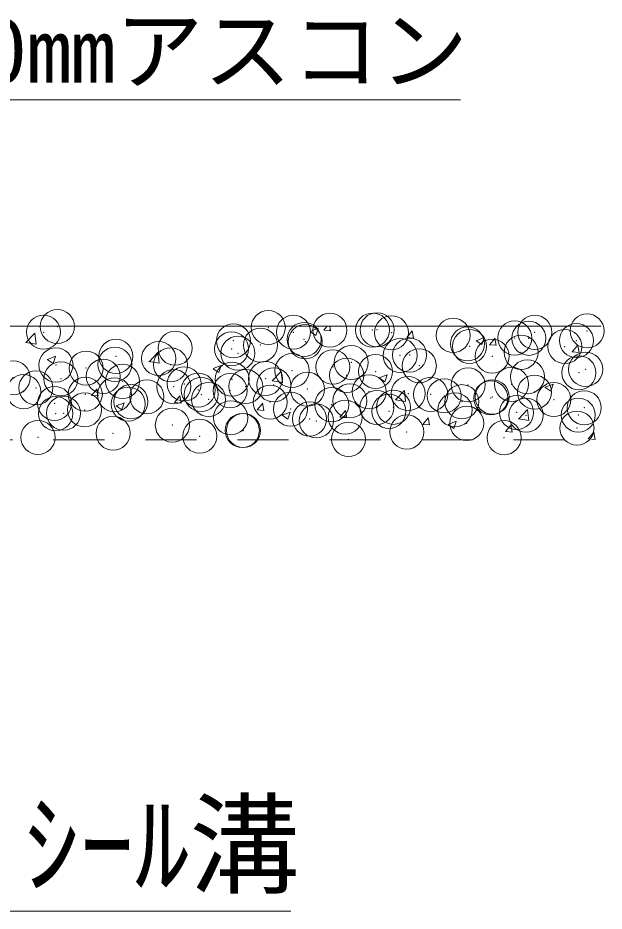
# Model space of a CAD drawing. Units: millimetres at full size; details may follow other scales. Extents: x 30799 to 61844, y 11231 to 18656.
# Drawn here: x 32283 to 32541, y 16661.2 to 17054.2 of the extents above; entities that cross this region are included whole.
import ezdxf
from ezdxf.enums import TextEntityAlignment as Align

# ---------------------------------------------------------------- set-up
doc = ezdxf.new("R2010")
doc.units = ezdxf.units.MM
doc.header["$LTSCALE"] = 30
doc.header["$PDMODE"] = 32
doc.header["$PDSIZE"] = 15
doc.linetypes.add('USER1', pattern=[1.35, 0.75, -0.6])
for name, color, linetype, lineweight in [('0_2', 7, 'Continuous', 13), ('寸法線', 7, 'Continuous', 9), ('引出線', 4, 'Continuous', 9), ('ﾊｯﾁﾝｸﾞ', 7, 'Continuous', 5)]:
    doc.layers.add(name, color=color, linetype=linetype, lineweight=lineweight)
doc.styles.add('ＭＳ ゴシック', font='')
doc.styles.get('ＭＳ ゴシック').set_extended_font_data('MS Gothic')

msp = doc.modelspace()

# ---------------------------------------------------------------- linework, layer by layer
at = {"layer": '0_2', "lineweight": 20}
msp.add_line((32539.7, 16918.52), (31332.13, 16918.52), dxfattribs=at)
at = {"layer": '0_2', "linetype": 'USER1', "lineweight": 9}
msp.add_line((32217.62, 16868.52), (32539.7, 16868.52), dxfattribs=at)
at = {"layer": '寸法線'}
msp.add_lwpolyline([(32112.42, 16902.34), (32228.26, 17018.18), (32477.75, 17018.18)], dxfattribs=at)
at = {"layer": '引出線'}
msp.add_lwpolyline([(32196.62, 16725.32), (32260.7, 16661.25), (32403.15, 16661.25)], dxfattribs=at)
at = {"layer": 'ﾊｯﾁﾝｸﾞ'}
for p, q in [((32286.52, 16911.35), (32290.48, 16915.47)), ((32291.02, 16910.64), (32290.46, 16915.47)), ((32411.67, 16916.22), (32414.2, 16914.52)), ((32411.69, 16916.25), (32415.24, 16917.62)), ((32414.2, 16914.52), (32415.23, 16917.59)), ((32417.71, 16916.78), (32419.17, 16918.52)), ((32417.71, 16916.78), (32420.74, 16916.51)), ((32420.68, 16916.5), (32420.3, 16918.52)), ((32454.14, 16913.59), (32456.59, 16916.51)), ((32457.11, 16913.31), (32456.53, 16916.5)), ((32454.14, 16913.59), (32457.18, 16913.33)), ((32484.68, 16912.15), (32487.21, 16910.45)), ((32484.69, 16912.18), (32488.25, 16913.55)), ((32487.21, 16910.45), (32488.24, 16913.52)), ((32490.58, 16910.41), (32493.03, 16913.33)), ((32493.55, 16910.13), (32492.96, 16913.31)), ((32286.51, 16911.37), (32291.03, 16910.67)), ((32490.58, 16910.4), (32493.62, 16910.14)), ((32527.02, 16907.22), (32529.47, 16910.14)), ((32529.99, 16906.94), (32529.4, 16910.12)), ((32295.98, 16903.9), (32298.51, 16902.2)), ((32296, 16903.93), (32299.56, 16905.3)), ((32298.51, 16902.2), (32299.54, 16905.27)), ((32340.73, 16902.94), (32344.69, 16907.06)), ((32345.24, 16902.24), (32344.68, 16907.06)), ((32527.02, 16907.22), (32530.05, 16906.95)), ((32340.72, 16902.96), (32345.24, 16902.26)), ((32368.99, 16899.84), (32371.52, 16898.13)), ((32369, 16899.87), (32372.56, 16901.23)), ((32371.52, 16898.13), (32372.55, 16901.2)), ((32394.95, 16894.53), (32398.91, 16898.65)), ((32399.45, 16893.83), (32398.89, 16898.65)), ((32442, 16895.77), (32444.52, 16894.06)), ((32442.01, 16895.8), (32445.57, 16897.16)), ((32444.52, 16894.06), (32445.55, 16897.13)), ((32394.94, 16894.55), (32399.46, 16893.85)), ((32515.02, 16891.73), (32518.57, 16893.09)), ((32517.53, 16889.99), (32518.56, 16893.06)), ((32315.44, 16888.13), (32318.48, 16887.87)), ((32315.45, 16888.13), (32317.89, 16891.05)), ((32318.42, 16887.85), (32317.83, 16891.04)), ((32449.17, 16886.12), (32453.12, 16890.24)), ((32453.67, 16885.42), (32453.11, 16890.24)), ((32515, 16891.7), (32517.53, 16889.99)), ((32326.32, 16883.48), (32329.88, 16884.85)), ((32328.83, 16881.75), (32329.86, 16884.82)), ((32351.88, 16884.95), (32354.33, 16887.87)), ((32351.88, 16884.94), (32354.92, 16884.68)), ((32354.85, 16884.67), (32354.26, 16887.85)), ((32388.32, 16881.76), (32390.77, 16884.68)), ((32391.29, 16881.48), (32390.7, 16884.66)), ((32449.16, 16886.14), (32453.67, 16885.44)), ((32326.31, 16883.45), (32328.83, 16881.75)), ((32388.32, 16881.76), (32391.36, 16881.49)), ((32399.33, 16879.41), (32402.88, 16880.78)), ((32401.84, 16877.68), (32402.87, 16880.75)), ((32424.76, 16878.57), (32427.2, 16881.49)), ((32427.73, 16878.29), (32427.14, 16881.48)), ((32503.38, 16877.71), (32507.34, 16881.84)), ((32507.89, 16877.01), (32507.32, 16881.83)), ((32399.31, 16879.38), (32401.84, 16877.68)), ((32424.76, 16878.57), (32427.79, 16878.3)), ((32461.19, 16875.38), (32463.64, 16878.3)), ((32464.16, 16875.1), (32463.57, 16878.29)), ((32472.33, 16875.34), (32475.89, 16876.71)), ((32474.85, 16873.61), (32475.88, 16876.68)), ((32503.37, 16877.73), (32507.89, 16877.03)), ((32461.19, 16875.38), (32464.23, 16875.12)), ((32472.32, 16875.31), (32474.85, 16873.61)), ((32497.63, 16872.2), (32500.08, 16875.11)), ((32497.63, 16872.19), (32500.67, 16871.93)), ((32500.6, 16871.92), (32500.01, 16875.1)), ((32534.07, 16869.01), (32536.52, 16871.93)), ((32534.07, 16869.01), (32537.1, 16868.74)), ((32537.04, 16868.73), (32536.45, 16871.91))]:
    msp.add_line(p, q, dxfattribs=at)
for p in [(32294.3, 16915.92), (32300.39, 16918.39), (32393.23, 16917.96), (32404.29, 16915.92), (32420.34, 16916.81), (32439.09, 16916.84), (32441.1, 16916.97), (32510.52, 16915.86), (32533.54, 16916.48), (32377.9, 16912.11), (32409.01, 16912.74), (32447.46, 16915.66), (32474.58, 16914.52), (32501.7, 16913.37), (32507.88, 16913.23), (32528.82, 16912.23), (32352.24, 16908.86), (32377.06, 16908.54), (32389.77, 16910.21), (32409.47, 16911.75), (32480.89, 16910.77), (32481.8, 16909.65), (32523.73, 16909.57), (32326.16, 16905.28), (32344.97, 16904.31), (32379.84, 16906.67), (32451.26, 16905.69), (32455.41, 16905.84), (32491.77, 16905.36), (32504.49, 16907.04), (32299.78, 16901.48), (32313.02, 16900.11), (32325.73, 16901.78), (32350.21, 16901.58), (32421.64, 16900.6), (32429.75, 16902.59), (32459.69, 16901.14), (32320.59, 16896.5), (32403.67, 16899.01), (32427.73, 16896.93), (32440.45, 16898.61), (32507.26, 16896.31), (32529.92, 16898.08), (32532.92, 16899.57), (32280.93, 16895.88), (32301.98, 16895.43), (32329.1, 16894.29), (32356.22, 16893.14), (32377.29, 16895.2), (32392.01, 16895.51), (32395.65, 16892.71), (32481.18, 16892.74), (32500.29, 16892.99), (32285.57, 16889.76), (32290.96, 16891.41), (32312.69, 16888.61), (32325.54, 16888.37), (32351.63, 16891.95), (32362.39, 16890.43), (32363.69, 16888.5), (32376.41, 16890.18), (32383.33, 16892), (32410.45, 16890.85), (32437.57, 16889.71), (32454.8, 16888.93), (32464.69, 16888.56), (32510.37, 16889.53), (32299.16, 16884.56), (32332.76, 16885.34), (32339.81, 16887.47), (32366.93, 16886.32), (32394.04, 16885.17), (32429.14, 16885.68), (32470.67, 16887.91), (32478.41, 16885.33), (32491.13, 16887), (32491.81, 16887.41), (32518.92, 16886.27), (32312.37, 16881.74), (32331.61, 16884.28), (32403.05, 16882.1), (32421.16, 16884.03), (32441.04, 16882.82), (32446.33, 16881.1), (32448.28, 16882.88), (32475.4, 16881.74), (32502.52, 16880.59), (32532.3, 16882.66), (32299.65, 16880.07), (32303.13, 16880.26), (32376.67, 16878.29), (32411.41, 16877.74), (32414.37, 16876.9), (32427.09, 16878.57), (32506.65, 16879.4), (32529.64, 16879.45), (32351.01, 16875.04), (32381.79, 16872.65), (32382.29, 16872.67), (32480.56, 16875.83), (32529.08, 16873.72), (32291.87, 16869.61), (32324.93, 16871.46), (32363.05, 16870.14), (32428.52, 16868.77), (32454.18, 16872.02), (32497, 16869.5)]:
    msp.add_point(p, dxfattribs=at)

# ---------------------------------------------------------------- texts
at = {"layer": '寸法線', "style": 'ＭＳ ゴシック'}
msp.add_text('50mmアスコン', height=28.48, dxfattribs=at).set_placement((32248.26, 17054.18), align=Align.TOP_LEFT)
at = {"layer": '引出線', "style": 'ＭＳ ゴシック'}
msp.add_text('ｼｰﾙ溝', height=35.6, dxfattribs=at).set_placement((32285.7, 16708.34), align=Align.TOP_LEFT)

doc.saveas('drawing.dxf')
